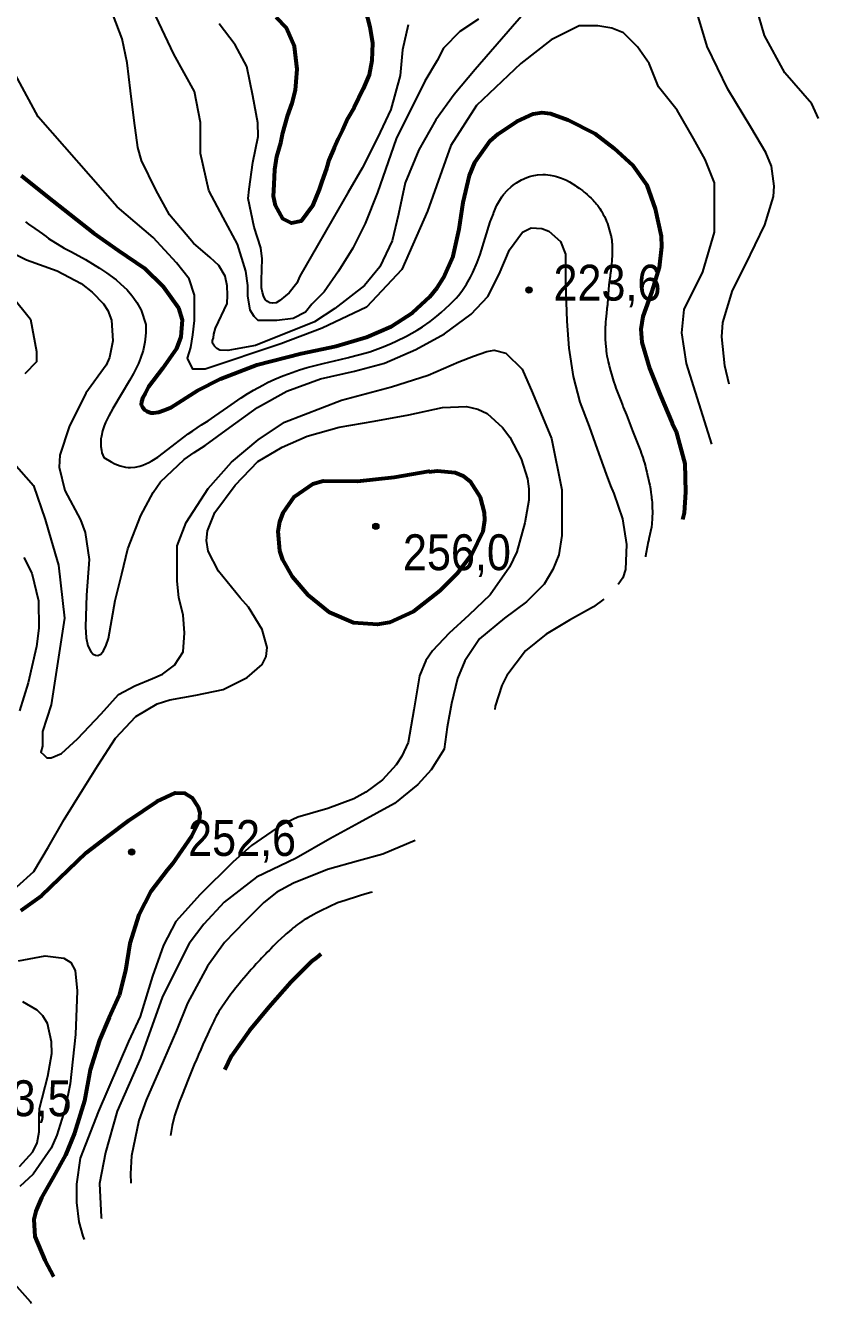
# Model space of a CAD drawing. Header units: metres. Extents: x 549268 to 556659, y 1838059 to 1844558.
# Drawn here: x 555559 to 555935, y 1838748 to 1839354 of the extents above; entities that cross this region are included whole.
import ezdxf

# ---------------------------------------------------------------- set-up
doc = ezdxf.new("R2010")
doc.units = ezdxf.units.M
doc.header["$LTSCALE"] = 0.8
for name, color, linetype, lineweight in [('1', 7, 'Continuous', 25), ('2', 7, 'Continuous', 53), ('5', 7, 'Continuous', 13)]:
    doc.layers.add(name, color=color, linetype=linetype, lineweight=lineweight)

msp = doc.modelspace()

# ---------------------------------------------------------------- hatches: boundary and pattern name
at = {"layer": '5'}
for points in [[(555799.5, 1839228.64, 1), (555796.5, 1839228.64, 1)], [(555726.87, 1839116.59, 1), (555723.87, 1839116.59, 1)], [(555611.07, 1838962.22, 1), (555608.07, 1838962.22, 1)]]:
    msp.add_hatch(color=256, dxfattribs=at).paths.add_polyline_path(points)

# ---------------------------------------------------------------- linework, layer by layer
at = {"layer": '1'}
msp.add_line((555595.01, 1838789.06), (555595.22, 1838788.39), dxfattribs=at)
for points in [[(555935.36, 1839310.02), (555932.17, 1839316.96), (555919.48, 1839331.64), (555909.72, 1839349.26), (555905.82, 1839362.97), (555901.91, 1839376.67), (555897.03, 1839388.42), (555893.13, 1839398.21), (555882.39, 1839408)], [(555774.03, 1839357.09), (555765.25, 1839351.22), (555757.44, 1839343.39), (555754.51, 1839337.52), (555748.65, 1839327.73), (555734.99, 1839300.32), (555726.2, 1839274.86), (555720.34, 1839260.18), (555714.49, 1839248.43), (555707.65, 1839237.66), (555700.82, 1839227.87), (555694.96, 1839222), (555692.03, 1839218.09), (555686.18, 1839215.15), (555678.37, 1839214.17), (555672.51, 1839214.17), (555669.58, 1839214.17), (555667.63, 1839216.13), (555665.68, 1839219.06), (555664.7, 1839225.92), (555664.7, 1839230.81), (555663.72, 1839237.66), (555659.82, 1839250.39), (555652.99, 1839263.12), (555646.15, 1839275.84), (555642.25, 1839293.46), (555642.25, 1839308.15), (555639.32, 1839322.83), (555629.56, 1839340.45), (555613.94, 1839373.74)], [(555805.9, 1839371.85), (555772.49, 1839333.25), (555762.47, 1839321.39), (555753.89, 1839309.4), (555745.71, 1839295.05), (555739.36, 1839279.49), (555736.05, 1839264.55), (555733.18, 1839252.06), (555727.33, 1839239.67), (555719.96, 1839230.79), (555705.88, 1839219.89), (555696.24, 1839213.59), (555668.23, 1839202.3), (555658.62, 1839200.69), (555655.12, 1839199.99), (555651.39, 1839200.22), (555649.99, 1839200.92), (555648.83, 1839202.09), (555647.89, 1839203.5), (555647.89, 1839204.67), (555648.36, 1839206.07), (555648.59, 1839207.71), (555649.29, 1839210.51), (555654.78, 1839222.25), (555654.96, 1839226.21), (555654.78, 1839230.7), (555653.89, 1839235.2), (555650.84, 1839240.23), (555646.72, 1839244.01), (555638.91, 1839250.86), (555627.52, 1839264.32), (555620.92, 1839276.21), (555614.15, 1839290.15), (555612.53, 1839296.27), (555610.76, 1839308.98), (555608.95, 1839323.06), (555607.35, 1839336.33), (555605.09, 1839347.83), (555600.75, 1839358.95)], [(555893.01, 1839184.02), (555890.93, 1839192.79), (555889.53, 1839206.48), (555889.99, 1839213.31), (555894.51, 1839228.38), (555900.67, 1839240.56), (555909.94, 1839259.61), (555914.06, 1839272.99), (555914.4, 1839277.83), (555913.03, 1839287.41), (555910.47, 1839293.88), (555903.24, 1839305.95), (555892.43, 1839323.97), (555882.64, 1839344.05), (555876.98, 1839362.58)], [(555740.72, 1839354.46), (555738.07, 1839342.47), (555736.85, 1839330.45), (555732.55, 1839314.26), (555726.1, 1839300.82), (555718.92, 1839286.44), (555712.13, 1839274.79), (555705.01, 1839262.4), (555697.76, 1839249.85), (555689.33, 1839235.19), (555687.95, 1839231.96), (555684.19, 1839227.29), (555682.58, 1839225.85), (555679.89, 1839223.69), (555678.09, 1839222.61), (555676.3, 1839222.43), (555675.04, 1839222.61), (555673.97, 1839223.15), (555673.07, 1839224.05), (555672.18, 1839225.49), (555671.64, 1839227.47), (555671.1, 1839229.63), (555671.1, 1839233.4), (555671.44, 1839243.41), (555670.85, 1839248.59), (555667.66, 1839258.42), (555664.87, 1839272.12), (555665.25, 1839276.41), (555666.97, 1839289.05), (555669.56, 1839301.51), (555669.36, 1839307.86), (555666.96, 1839320.69), (555664.14, 1839334.67), (555658.62, 1839344.96), (555651.02, 1839354.88)], [(555884.81, 1839155.61), (555872.81, 1839193.88), (555870.6, 1839208.33), (555871.71, 1839219.44), (555880.57, 1839237.22), (555886.11, 1839256.11), (555886.11, 1839270.56), (555886.11, 1839279.45), (555881.68, 1839290.56), (555876.14, 1839300.56), (555868.39, 1839313.9), (555859.52, 1839325.01), (555855.09, 1839336.12), (555849.55, 1839343.9), (555846.22, 1839347.23), (555842.9, 1839350.57), (555837.36, 1839352.79), (555830.71, 1839353.9), (555821.85, 1839353.9), (555808.55, 1839347.23), (555794.14, 1839336.12), (555773.09, 1839316.12), (555760.9, 1839297.23), (555749.82, 1839266.11), (555737.63, 1839238.33), (555721.01, 1839220.55), (555699.95, 1839210.55), (555680.28, 1839203.12), (555644.48, 1839191.15), (555638.51, 1839191.15), (555635.96, 1839196.28), (555637.66, 1839201.41), (555638.51, 1839207.39), (555639.36, 1839214.23), (555639.36, 1839226.19), (555636.81, 1839233.89), (555630.84, 1839241.58), (555619.76, 1839253.55), (555602.71, 1839268.08), (555565.21, 1839310.82), (555546.45, 1839345.01)], [(555614.93, 1839200.03), (555613.71, 1839196.32), (555612.72, 1839193.89), (555610.42, 1839189.15), (555608.56, 1839185.75), (555604.61, 1839179.15), (555600.54, 1839172.52), (555598.64, 1839169.03), (555597.19, 1839165.92), (555596.55, 1839164.32), (555595.75, 1839161.88), (555595.16, 1839159.41), (555594.97, 1839158.18), (555594.83, 1839155.72), (555594.89, 1839154.5), (555595.15, 1839152.7), (555595.45, 1839151.52), (555596.31, 1839149.2), (555599.8, 1839147.13), (555601.53, 1839146.28), (555604.11, 1839145.29), (555606.67, 1839144.67), (555607.94, 1839144.53), (555609.04, 1839144.5), (555611.22, 1839144.68), (555613.38, 1839145.17), (555614.82, 1839145.64), (555617.66, 1839146.9), (555619.08, 1839147.67), (555621.89, 1839149.43), (555624.68, 1839151.42), (555630.21, 1839155.74), (555634.31, 1839158.97), (555636.36, 1839160.48), (555638.49, 1839161.95), (555642.73, 1839164.68), (555645.89, 1839166.7), (555649.01, 1839168.81), (555655.21, 1839173.2), (555661.46, 1839177.48), (555664.63, 1839179.54), (555664.9, 1839179.71), (555667.27, 1839181.15), (555671.77, 1839183.61), (555674.05, 1839184.76), (555677.53, 1839186.38), (555681.32, 1839187.98), (555683.89, 1839188.97), (555689.08, 1839190.78), (555692.8, 1839191.92), (555700.31, 1839193.88), (555703.01, 1839194.5), (555708.41, 1839195.71), (555712.44, 1839196.7), (555712.89, 1839196.82), (555717.19, 1839197.97), (555722.47, 1839199.43), (555725.07, 1839200.27), (555728.91, 1839201.68), (555732.64, 1839203.24), (555735.09, 1839204.37), (555739.91, 1839206.81), (555745.03, 1839209.7), (555747.51, 1839211.25), (555751.13, 1839213.76), (555754.35, 1839216.29), (555756.43, 1839218.07), (555760.45, 1839221.78), (555760.69, 1839222.01), (555760.92, 1839222.25), (555763.41, 1839224.79), (555764.58, 1839226.11), (555766.23, 1839228.16), (555768.46, 1839231.4), (555770.33, 1839234.74), (555771.44, 1839237.04), (555773.42, 1839241.78), (555774.82, 1839245.58), (555777.31, 1839253.26), (555779.69, 1839261.02), (555781.13, 1839264.8), (555781.25, 1839265.08), (555781.36, 1839265.36), (555782.31, 1839267.76), (555782.84, 1839268.9), (555783.71, 1839270.54), (555785.19, 1839272.83), (555786.01, 1839273.91), (555787.81, 1839275.94), (555789.59, 1839277.58), (555790.55, 1839278.35), (555792.04, 1839279.43), (555794.43, 1839280.84), (555796.95, 1839281.97), (555798.26, 1839282.42), (555799.52, 1839282.76), (555802.08, 1839283.23), (555804.67, 1839283.4), (555805.83, 1839283.38), (555808.13, 1839283.18), (555809.83, 1839282.87)], [(555809.83, 1839282.87), (555811.07, 1839282.56), (555813.49, 1839281.75), (555815.82, 1839280.7), (555817.32, 1839279.9), (555820.19, 1839278.07), (555820.4, 1839277.92), (555820.6, 1839277.78), (555821.83, 1839276.9), (555822.45, 1839276.45), (555823.36, 1839275.77), (555824.25, 1839275.07), (555824.7, 1839274.71), (555825.57, 1839273.99), (555826, 1839273.61), (555826.64, 1839273.05), (555827.46, 1839272.27), (555827.86, 1839271.87), (555828.45, 1839271.27), (555829.02, 1839270.65), (555829.3, 1839270.33), (555829.58, 1839270.01), (555830.12, 1839269.34), (555830.65, 1839268.66), (555830.99, 1839268.2), (555831.63, 1839267.25), (555832.1, 1839266.53), (555832.4, 1839266.04), (555832.98, 1839265.04), (555833.25, 1839264.52), (555833.78, 1839263.48), (555834.28, 1839262.42), (555834.6, 1839261.7), (555834.81, 1839261.21), (555835.2, 1839260.22), (555836.92, 1839254.52), (555836.96, 1839254.34), (555837.04, 1839253.92), (555837.19, 1839253.09), (555837.31, 1839252.25), (555837.38, 1839251.68), (555837.41, 1839251.31), (555837.47, 1839250.55), (555837.51, 1839249.7), (555837.53, 1839249.13), (555837.53, 1839247.99), (555837.53, 1839247.42), (555837.49, 1839246.28), (555837.43, 1839245.13), (555837.28, 1839242.85), (555837.1, 1839240.53), (555836.99, 1839239.37), (555836.82, 1839237.63), (555836.61, 1839235.9), (555836.5, 1839235.04), (555836.23, 1839233.31), (555836.09, 1839232.45), (555835.84, 1839231.15), (555835.25, 1839222.05), (555835.2, 1839221.6), (555835, 1839219.87), (555834.75, 1839217.55), (555834.62, 1839216.39), (555834.45, 1839214.65), (555834.38, 1839213.78), (555834.26, 1839212.04), (555834.21, 1839211.17), (555834.16, 1839209.86), (555834.14, 1839208.58), (555834.14, 1839207.73), (555834.15, 1839207.16), (555834.17, 1839206.03), (555834.21, 1839205.17), (555834.31, 1839203.47), (555834.45, 1839201.76), (555834.57, 1839200.63), (555834.65, 1839199.87), (555834.84, 1839198.35), (555835.02, 1839197.41), (555835.15, 1839196.77), (555835.42, 1839195.49), (555835.62, 1839194.64), (555836.02, 1839192.95), (555836.24, 1839192.1), (555836.69, 1839190.42), (555837.16, 1839188.74), (555837.49, 1839187.63), (555838.18, 1839185.41), (555838.9, 1839183.24), (555839.28, 1839182.16), (555839.86, 1839180.55), (555840.46, 1839178.95), (555840.77, 1839178.15), (555841.41, 1839176.55), (555841.74, 1839175.76), (555842.24, 1839174.57), (555842.56, 1839173.73), (555842.78, 1839173.17), (555844.23, 1839169.42), (555846.15, 1839164.43), (555847.13, 1839161.93)], [(555559.12, 1839260.97), (555560.58, 1839259.94), (555563.52, 1839257.9), (555565.71, 1839256.36), (555567.16, 1839255.31), (555567.87, 1839254.78), (555568.95, 1839253.98), (555570.02, 1839253.16), (555577.55, 1839248.45), (555580.94, 1839246.72), (555587.61, 1839243.06), (555594.33, 1839239.03), (555597.59, 1839236.87), (555602.13, 1839233.49), (555604.28, 1839231.66), (555607.33, 1839228.7), (555609.55, 1839226.14), (555610.58, 1839224.8), (555612.01, 1839222.71), (555613.84, 1839219.39), (555613.99, 1839219.07), (555616.28, 1839212.27), (555616.25, 1839208.55), (555616.12, 1839206.72), (555615.78, 1839204.01), (555614.93, 1839200.03)], [(555575.2, 1839144.66), (555577.83, 1839133.58), (555585.3, 1839119.69), (555587.5, 1839113.7), (555589.36, 1839100.89), (555588.1, 1839084.05), (555587.61, 1839068.96), (555587.98, 1839063.68), (555588.7, 1839060.04), (555590.15, 1839057.31), (555591.24, 1839056.04), (555592.33, 1839055.49), (555593.42, 1839055.31), (555594.87, 1839056.04), (555596.14, 1839057.67), (555597.41, 1839060.22), (555598.5, 1839063.5), (555601.73, 1839081.5), (555604.83, 1839094.1), (555607.76, 1839106.03), (555613.95, 1839121.72), (555619.72, 1839132.7), (555623.22, 1839137.74), (555634.51, 1839148.33), (555639.24, 1839151.68), (555644.4, 1839154.94), (555656.06, 1839163.44), (555669.3, 1839172.97), (555683.16, 1839180.73), (555699.08, 1839186.59), (555715.24, 1839190.21), (555729.53, 1839194.05), (555744.39, 1839200.5), (555758, 1839207.95), (555770.56, 1839217.26), (555778.56, 1839225.64), (555783.91, 1839236.14), (555788.86, 1839247.73), (555794.91, 1839256.06), (555799.03, 1839258.19), (555804.07, 1839257.91), (555807.44, 1839256.49), (555812.91, 1839251.66), (555815.33, 1839245.6), (555815.3, 1839231.96), (555816.06, 1839213.89), (555816.98, 1839201.1), (555819.01, 1839187.74), (555822.23, 1839175.44), (555826.57, 1839163.91), (555830.36, 1839153.16), (555834.64, 1839141.35), (555836.74, 1839135.81), (555838.25, 1839132.26), (555842.47, 1839120.16), (555844.28, 1839107.98), (555843.82, 1839096.11), (555842.48, 1839092.25), (555840.31, 1839088.98)], [(555548.59, 1839248.54), (555559.67, 1839242.97), (555574.12, 1839237.77), (555585.57, 1839231.68), (555590.8, 1839227.72), (555596.24, 1839222.15), (555598.28, 1839218.92), (555599.92, 1839214.41), (555600.56, 1839204.59), (555598.98, 1839196.71), (555597.45, 1839193.07), (555587.74, 1839179.69), (555579.87, 1839163.81), (555575.42, 1839150.3), (555575.2, 1839144.66)], [(555552.54, 1839225.99), (555561.59, 1839214.82), (555564.38, 1839199.46), (555564.38, 1839194.58), (555558.81, 1839189)], [(555567.16, 1839012.41), (555566.47, 1839009.62), (555567.86, 1839008.22), (555569.25, 1839006.83), (555571.34, 1839006.83), (555576.21, 1839008.92), (555583.87, 1839015.9), (555595, 1839027.76), (555603.35, 1839036.84), (555611.01, 1839041.03), (555619.36, 1839044.52), (555624.23, 1839046.61), (555629.8, 1839050.8), (555633.98, 1839057.08), (555634.67, 1839066.15), (555633.98, 1839074.53), (555631.89, 1839082.9), (555631.19, 1839090.58), (555631.19, 1839107.33), (555635.37, 1839118.5), (555645.81, 1839134.55), (555656.94, 1839147.11), (555669.47, 1839157.58), (555682, 1839165.96), (555709.14, 1839176.43), (555732.8, 1839182.71), (555750.2, 1839188.29), (555764.82, 1839194.57), (555771.78, 1839197.37), (555778.04, 1839199.46), (555781.52, 1839200.16), (555787.09, 1839198.76), (555794.75, 1839191.08), (555799.62, 1839179.92), (555808.67, 1839158.28), (555813.54, 1839133.85), (555813.54, 1839121.99), (555813.54, 1839112.22), (555812.15, 1839103.14), (555809.36, 1839096.16), (555805.19, 1839089.18), (555796.83, 1839080.81), (555786.39, 1839073.13), (555774.56, 1839063.36), (555767.6, 1839052.89), (555764.12, 1839044.52), (555761.34, 1839032.65), (555759.25, 1839021.48), (555757.86, 1839011.01), (555751.6, 1839001.24), (555745.33, 1838994.26), (555734.2, 1838985.19), (555717.5, 1838976.11), (555703.58, 1838968.43), (555687.57, 1838959.36), (555668.78, 1838950.29), (555653.47, 1838938.42), (555643.73, 1838927.95), (555636.77, 1838918.88), (555624.24, 1838893.75), (555613.8, 1838864.44), (555602.66, 1838839.32), (555597.1, 1838819.77), (555594.31, 1838805.12), (555595.01, 1838789.06)], [(555570.14, 1838964.59), (555577.49, 1838977.58), (555586.38, 1838991.86), (555593.48, 1839003.26), (555601.81, 1839016.21), (555611.58, 1839026.49), (555621.68, 1839032.41), (555627.62, 1839034.32), (555640.05, 1839036.56), (555652.91, 1839039.26), (555664.32, 1839044.9), (555671.4, 1839051.1), (555673.4, 1839054.96), (555673.77, 1839059.12), (555671.42, 1839067.76), (555665.03, 1839078.24), (555661, 1839082.75), (555650.69, 1839095.34), (555645.86, 1839104.8), (555644.98, 1839109.85), (555645.45, 1839114.42), (555649.03, 1839123.18), (555658.64, 1839136.13), (555669.44, 1839147.37), (555681, 1839154.16), (555692.87, 1839159.44), (555707.98, 1839163.65), (555724.51, 1839166.47), (555741.01, 1839169.56), (555757.04, 1839173.03), (555768.42, 1839173.49), (555773.82, 1839172.23), (555778.15, 1839170.05), (555785.52, 1839163.47), (555789.02, 1839158.83), (555794.34, 1839148.58), (555797.3, 1839139.19), (555797.96, 1839134.36), (555797.89, 1839128.98), (555796.09, 1839118.23), (555792.2, 1839104.5), (555788.85, 1839097.21), (555779.54, 1839084.11), (555769.49, 1839074.52), (555760.22, 1839065.9), (555752.27, 1839057.61), (555749.08, 1839052.98), (555746.04, 1839045.71), (555743.32, 1839029.69), (555740.68, 1839014.21), (555737.73, 1839007.66), (555735.07, 1839003.59), (555728.49, 1838996.37), (555720.6, 1838990.52), (555714.86, 1838987.41), (555702.61, 1838982.82), (555688.3, 1838978.75), (555680.55, 1838975.15), (555666.41, 1838965.23), (555657.49, 1838957.38), (555642.08, 1838942.08), (555630.49, 1838929.26), (555624.71, 1838918.1), (555619.47, 1838903.35), (555613.61, 1838884.22), (555607.97, 1838872.37), (555593.77, 1838839.34), (555585.15, 1838817.11), (555583.3, 1838804.76), (555583.3, 1838796.11), (555584.53, 1838786.85), (555586.38, 1838780.06), (555586.96, 1838778.43)], [(555847.13, 1839161.93), (555848.09, 1839159.58), (555849.37, 1839156.44), (555849.99, 1839154.86), (555850.6, 1839153.28), (555850.89, 1839152.49), (555851.32, 1839151.29), (555851.74, 1839150.06), (555852.01, 1839149.23), (555852.52, 1839147.56), (555852.77, 1839146.73), (555853.23, 1839145.05), (555853.67, 1839143.36), (555853.95, 1839142.23), (555854.48, 1839139.96), (555854.53, 1839139.75), (555854.58, 1839139.53), (555854.92, 1839138.01), (555855.07, 1839137.25), (555855.3, 1839136.1), (555855.61, 1839134.37), (555855.88, 1839132.64), (555856, 1839131.77), (555856.15, 1839130.61), (555856.21, 1839130.03), (555856.3, 1839129.16), (555856.4, 1839127.86), (555856.48, 1839126.57), (555856.52, 1839125.7), (555856.53, 1839125.13), (555856.55, 1839123.98), (555856.55, 1839123.12), (555856.55, 1839122.54), (555856.52, 1839121.39), (555856.5, 1839120.81), (555856.44, 1839119.66), (555856.36, 1839118.5), (555856.29, 1839117.73), (555856.14, 1839116.18), (555854.92, 1839110.64), (555854.88, 1839110.45), (555854.62, 1839109.2), (555854.13, 1839106.7), (555853.65, 1839104.19), (555853.35, 1839102.52), (555853.28, 1839102.12)], [(555552.54, 1839147.82), (555562.98, 1839135.95), (555568.55, 1839119.9), (555571.34, 1839110.13), (555574.82, 1839098.26), (555577.6, 1839073.13), (555571.34, 1839031.95), (555567.16, 1839019.39), (555567.16, 1839012.41)], [(555558.38, 1839101.82), (555562.12, 1839094.44), (555565.33, 1839081.33), (555565.47, 1839068.29), (555564.35, 1839059.62), (555560.42, 1839042.5), (555556.37, 1839029.17)], [(555833.47, 1839082.06), (555828.65, 1839078.44), (555817.25, 1839072.15), (555806.17, 1839065.44), (555796.34, 1839057.56), (555787.48, 1839045.88), (555785.19, 1839041.21), (555782.02, 1839031.32), (555781.81, 1839029.76)], [(555744, 1838967.74), (555728.7, 1838961.23), (555717.14, 1838958.04), (555702.48, 1838953.9), (555686.36, 1838947.43), (555678.37, 1838943.1), (555672.19, 1838938.33), (555663.32, 1838929.35), (555653.55, 1838919.24), (555645.56, 1838908.11), (555635.98, 1838890.62), (555630.88, 1838877.59), (555624.71, 1838863.42), (555616.37, 1838844.58), (555612.95, 1838834.87), (555609.47, 1838818.11), (555609.01, 1838809.59), (555609.18, 1838805.22)], [(555555.06, 1838945.69), (555563.08, 1838952.92), (555570.14, 1838964.59)], [(555723.62, 1838943.18), (555722.92, 1838942.98), (555721.29, 1838942.5), (555718.04, 1838941.52), (555714.83, 1838940.53), (555713.22, 1838940.03), (555710.82, 1838939.26), (555707.23, 1838938.09), (555699.22, 1838934.28), (555699, 1838934.17), (555697.01, 1838933.15), (555696.02, 1838932.63), (555694.54, 1838931.83), (555693.08, 1838931), (555692.36, 1838930.58), (555691.4, 1838929.99), (555690.93, 1838929.69), (555690.23, 1838929.24), (555689.19, 1838928.53), (555688.16, 1838927.78), (555687.48, 1838927.27), (555687.03, 1838926.93), (555686.14, 1838926.22), (555685.48, 1838925.68), (555684.18, 1838924.58), (555682.91, 1838923.44), (555682.07, 1838922.68), (555680.4, 1838921.13), (555678.75, 1838919.55), (555677.93, 1838918.76), (555676.71, 1838917.56), (555675.5, 1838916.34), (555674.9, 1838915.73), (555673.72, 1838914.49), (555673.13, 1838913.87), (555672.26, 1838912.92), (555672.12, 1838912.78), (555671.16, 1838911.81), (555670.53, 1838911.16), (555669.29, 1838909.84)], [(555555.87, 1838910.61), (555568.49, 1838912.99), (555577.39, 1838911.92), (555580.75, 1838909.78), (555582.79, 1838906.07), (555583.62, 1838896.4), (555582.86, 1838875.7), (555580.28, 1838852.3), (555577.92, 1838840.62), (555574, 1838827.89), (555571.3, 1838821.81), (555562.84, 1838809.46), (555556.45, 1838803.65)], [(555669.29, 1838909.84), (555668.67, 1838909.17), (555667.45, 1838907.83), (555666.25, 1838906.47), (555665.45, 1838905.56), (555663.88, 1838903.73), (555661.67, 1838901.11), (555660.58, 1838899.78), (555658.97, 1838897.79), (555657.38, 1838895.77), (555656.59, 1838894.75), (555650.88, 1838886.54), (555650.72, 1838886.26), (555650.08, 1838885.11), (555649.67, 1838884.34), (555648.86, 1838882.78), (555648.47, 1838882), (555647.7, 1838880.42), (555646.95, 1838878.83), (555645.49, 1838875.64), (555643.35, 1838870.91), (555642.29, 1838868.54), (555641.25, 1838866.17), (555640.74, 1838864.97), (555640.24, 1838863.8), (555639.26, 1838861.43), (555638.29, 1838859.06), (555636.38, 1838854.31), (555633.51, 1838847.14), (555632.09, 1838843.55), (555629.88, 1838837.12), (555629.73, 1838836.57), (555628.76, 1838832.51), (555628.22, 1838829.78), (555627.91, 1838827.79)], [(555556.29, 1838813.14), (555562.72, 1838820.11), (555564.69, 1838824.25), (555565.61, 1838829.56), (555565.68, 1838836.97), (555565.85, 1838840.66), (555569.69, 1838855.94), (555571.59, 1838866.72), (555571.56, 1838872.28), (555569.58, 1838880.91), (555567.38, 1838884.56), (555564.63, 1838887.17), (555557.88, 1838891.15)], [(555544.96, 1838767.46), (555561.39, 1838749.05), (555561.87, 1838748.18)]]:
    msp.add_lwpolyline(points, dxfattribs=at)
at = {"layer": '2'}
for points in [[(555720.5, 1839361.41), (555722.51, 1839353.42), (555723.78, 1839345.78), (555723.55, 1839337.54), (555722.18, 1839330.74), (555719.38, 1839324.06), (555715.12, 1839315.24), (555712.01, 1839310.09), (555709.52, 1839304.43), (555707.55, 1839300.4), (555705.62, 1839296.08), (555703.01, 1839290.27), (555701.89, 1839286.32), (555699.74, 1839280.14), (555698.46, 1839276.32), (555695.35, 1839268.62), (555689.94, 1839261.23), (555685.37, 1839260.3), (555681.18, 1839262.39), (555677.79, 1839268.66), (555676.87, 1839273.23), (555677.12, 1839278.64), (555677.47, 1839285.75), (555678.34, 1839291.94), (555680.3, 1839298.52), (555681.21, 1839303.15), (555683.45, 1839311.04), (555685.6, 1839317.22), (555687.19, 1839323.34), (555687.6, 1839327.35), (555688.07, 1839333.35), (555686.74, 1839344.1), (555682.96, 1839352.74), (555678.14, 1839357.87)], [(555754.48, 1839229.64), (555757.54, 1839234.39), (555762.01, 1839244.77), (555764.85, 1839257.53), (555766.85, 1839270.21), (555769.82, 1839283), (555772.27, 1839289.07), (555779.55, 1839299.38), (555783.41, 1839302.79), (555792.22, 1839308.5), (555800.1, 1839312.13), (555804.17, 1839312.84), (555808.29, 1839312.4), (555816.47, 1839309.43), (555829.33, 1839302.91), (555838.25, 1839295.9), (555847.28, 1839287.77), (555853.87, 1839278.32), (555857.97, 1839267.2), (555860.67, 1839254.16), (555860.87, 1839249.19), (555859.78, 1839239.33), (555856.26, 1839227.99), (555852.02, 1839216.14), (555851.05, 1839210.12), (555851.5, 1839203.91), (555855.23, 1839191.63), (555860.27, 1839179.02), (555866.02, 1839165.58), (555867.79, 1839161.65), (555871.91, 1839146.49), (555872.36, 1839132.88), (555871.59, 1839123.08), (555870.82, 1839119.87)], [(555557.04, 1839282.9), (555569.19, 1839273.29), (555591.51, 1839255.56), (555603.21, 1839247.35), (555615.6, 1839238.95), (555624.48, 1839230.3), (555631.76, 1839220.22), (555633.57, 1839214.6), (555632.91, 1839206.39), (555630.81, 1839200.97), (555624.23, 1839191.47), (555617.49, 1839182.7), (555615.88, 1839179.64), (555614.8, 1839177.67), (555614.26, 1839175.69), (555614.09, 1839174.43), (555614.62, 1839173.17), (555615.7, 1839171.91), (555616.77, 1839171.19), (555618.57, 1839170.47), (555619.82, 1839170.47), (555622.33, 1839170.83), (555625.02, 1839171.73), (555628.07, 1839172.99), (555640.75, 1839180.95), (555651.63, 1839186.59), (555668.9, 1839193.16), (555689.91, 1839198.61), (555706.58, 1839201.99), (555720.97, 1839206.27), (555732.71, 1839211.39), (555742.88, 1839218.03), (555751, 1839225.41), (555754.48, 1839229.64)], [(555556.95, 1838934.5), (555566.98, 1838941.65), (555588.01, 1838961.76), (555598.1, 1838969.61), (555608.34, 1838977.34), (555621.43, 1838986.09), (555630.38, 1838990.27), (555634.75, 1838990.09), (555638.03, 1838988.04), (555641.12, 1838983.48), (555641.8, 1838980.89), (555641.49, 1838977), (555637.99, 1838969.66), (555628.77, 1838956.42), (555626.35, 1838953.56), (555618.62, 1838943.43), (555613.01, 1838932.49), (555608.66, 1838918.82), (555606.63, 1838906.03), (555603.65, 1838894.25)], [(555699.28, 1838913.83), (555697.17, 1838912.11), (555694.92, 1838910.25), (555684.98, 1838900.52), (555674.63, 1838888.71), (555665.41, 1838877.52), (555656.97, 1838865.57), (555653.68, 1838858.86)], [(555603.65, 1838894.25), (555598.83, 1838883.82), (555594.32, 1838873.07), (555589.84, 1838858.9), (555587.11, 1838844.2), (555582.46, 1838828.95), (555578.12, 1838818.48), (555572.52, 1838808.17), (555566.83, 1838798.29), (555564.92, 1838793.86), (555564.09, 1838791.93), (555563.15, 1838788.04), (555563.56, 1838779.95), (555568.29, 1838768.64), (555572.44, 1838760.93)]]:
    msp.add_lwpolyline(points, dxfattribs=at)
msp.add_lwpolyline([(555750.51, 1839142.43), (555754.54, 1839142.87), (555762.98, 1839142.08), (555766.81, 1839140.5), (555770.13, 1839137.86), (555774.8, 1839130.43), (555776.71, 1839123.2), (555776.91, 1839119.53), (555776.18, 1839114.15), (555770.84, 1839103.37), (555763.91, 1839094.25), (555755.68, 1839086.04), (555743.28, 1839076.24), (555731.91, 1839071.06), (555726.23, 1839070.05), (555714.72, 1839070.92), (555703.36, 1839075.84), (555693.27, 1839083.93), (555685.77, 1839092.72), (555681.28, 1839100.72), (555679.84, 1839105.06), (555679.11, 1839114.17), (555679.88, 1839118.69), (555681.45, 1839123.08), (555686.77, 1839130.76), (555695.49, 1839136.73), (555700.48, 1839138.24), (555716.75, 1839138.1), (555734.1, 1839139.98), (555750.51, 1839142.79)], close=True, dxfattribs=at)
at = {"layer": '5'}
for centre in [(555798, 1839228.64), (555725.37, 1839116.59), (555609.57, 1838962.22)]:
    msp.add_circle(centre, 1.5, dxfattribs=at)

# ---------------------------------------------------------------- texts
at = {"layer": '5', "width": 0.9}
for s, p in [('223,6', (555809.66, 1839223.65)), ('256,0', (555738.25, 1839095.84)), ('252,6', (555636.32, 1838960.36)), ('283,5', (555529.83, 1838836.97))]:
    msp.add_text(s, height=17, dxfattribs=at).set_placement(p)

doc.saveas('drawing.dxf')
